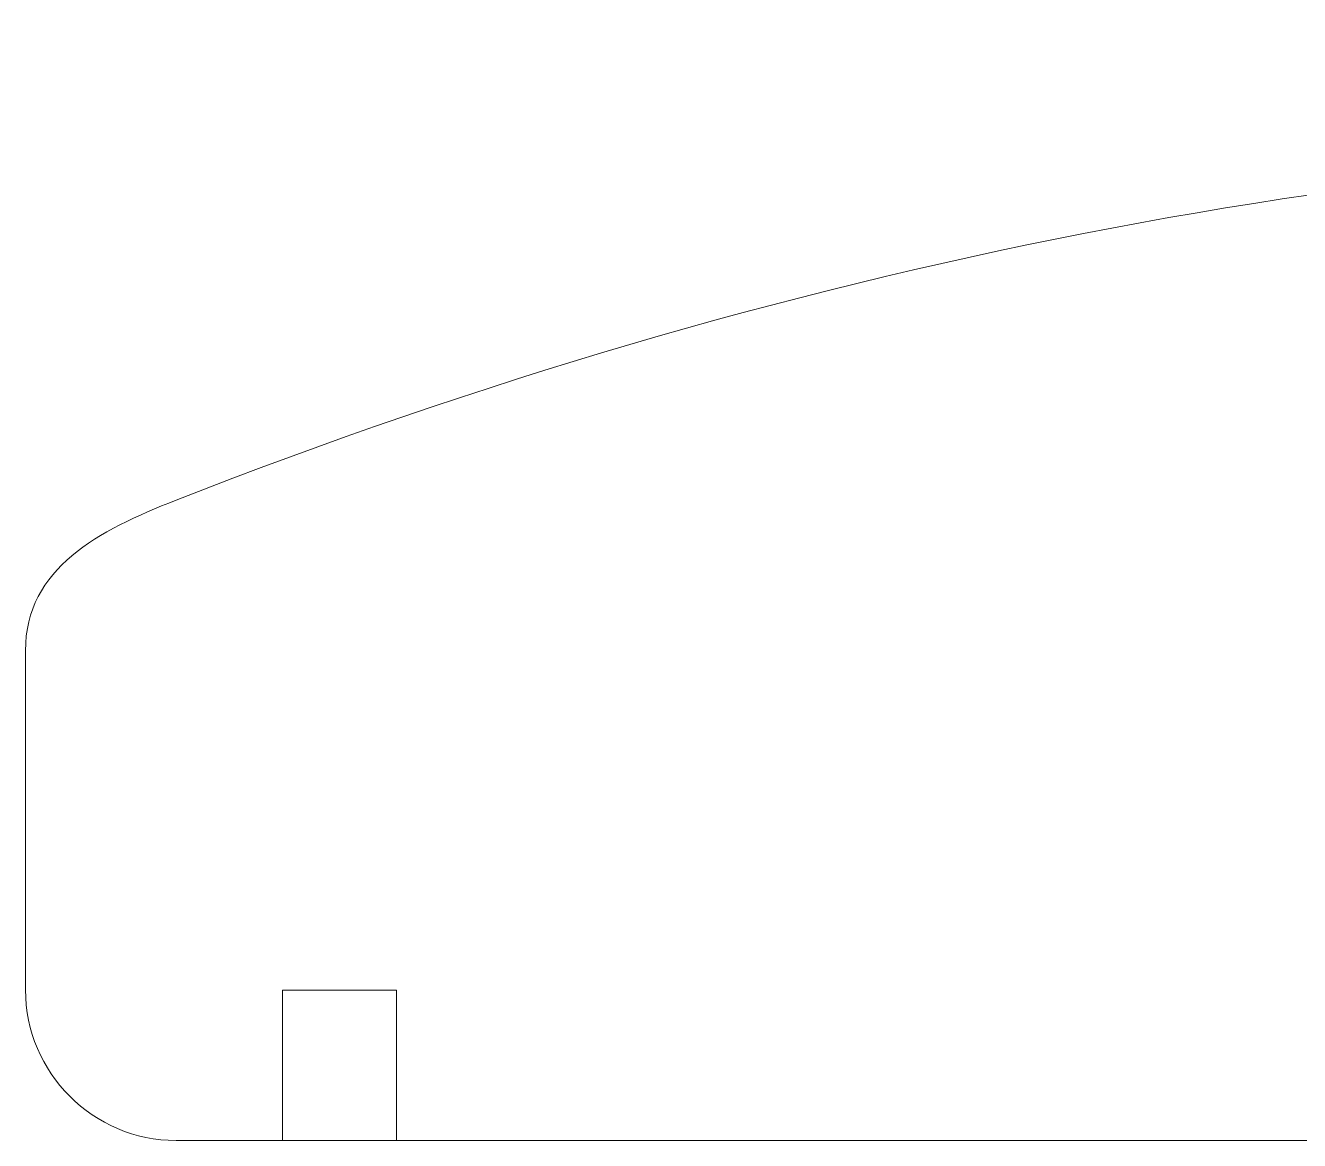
# Model space of a CAD drawing. Header units: centimetres. Extents: x -860 to -17, y -240 to 97.
# Drawn here: x -626.25 to -609.47, y -191.18 to -176.5 of the extents above; entities that cross this region are included whole.
import ezdxf

# ---------------------------------------------------------------- set-up
doc = ezdxf.new("R2010")
doc.units = ezdxf.units.CM
doc.header["$MEASUREMENT"] = 0
doc.layers.add('layer 1', color=7, linetype='Continuous')

msp = doc.modelspace()

# ---------------------------------------------------------------- linework, layer by layer
at = {"layer": 'layer 1', "color": 250, "lineweight": 20}
msp.add_open_spline([(-624.26505, -191.18173), (-608.3298, -191.18173), (-592.39455, -191.18173), (-576.4593, -191.18173), (-576.4593, -191.18173), (-575.36883, -191.18173), (-574.47664, -190.28954), (-574.47664, -189.19907), (-574.47664, -189.19907), (-574.47664, -187.71054), (-574.47664, -186.222), (-574.47664, -184.73347), (-574.47664, -184.73347), (-574.47664, -183.643), (-575.44349, -183.14731), (-576.4593, -182.75081), (-576.4593, -182.75081), (-592.39455, -176.53089), (-608.3298, -176.5), (-624.26505, -182.75081), (-624.26505, -182.75081), (-625.2802, -183.14901), (-626.24771, -183.64301), (-626.24771, -184.73347), (-626.24771, -184.73347), (-626.24771, -186.222), (-626.24771, -187.71054), (-626.24771, -189.19907), (-626.24771, -189.19907), (-626.24771, -190.28953), (-625.35552, -191.18173), (-624.26505, -191.18173)], degree=3, knots=[0, 0, 0, 0, 0.11111111, 0.11111111, 0.11111111, 0.11111111, 0.22222222, 0.22222222, 0.22222222, 0.22222222, 0.33333333, 0.33333333, 0.33333333, 0.33333333, 0.44444444, 0.44444444, 0.44444444, 0.44444444, 0.55555556, 0.55555556, 0.55555556, 0.55555556, 0.66666667, 0.66666667, 0.66666667, 0.66666667, 0.77777778, 0.77777778, 0.77777778, 0.77777778, 1, 1, 1, 1], dxfattribs=at)
at = {"layer": 'layer 1', "color": 242, "lineweight": 20}
msp.add_open_spline([(-622.86217, -191.18173), (-622.86217, -191.18173), (-621.36216, -191.18173), (-621.36216, -191.18173), (-621.36216, -191.18173), (-621.36216, -191.18173), (-621.36216, -189.20183), (-621.36216, -189.20183), (-621.36216, -189.20183), (-621.36216, -189.20183), (-622.86217, -189.20183), (-622.86217, -189.20183), (-622.86217, -189.20183), (-622.86217, -189.20183), (-622.86217, -191.18173), (-622.86217, -191.18173)], degree=3, knots=[0, 0, 0, 0, 0.2, 0.2, 0.2, 0.2, 0.4, 0.4, 0.4, 0.4, 0.6, 0.6, 0.6, 0.6, 1, 1, 1, 1], dxfattribs=at)

doc.saveas('drawing.dxf')
